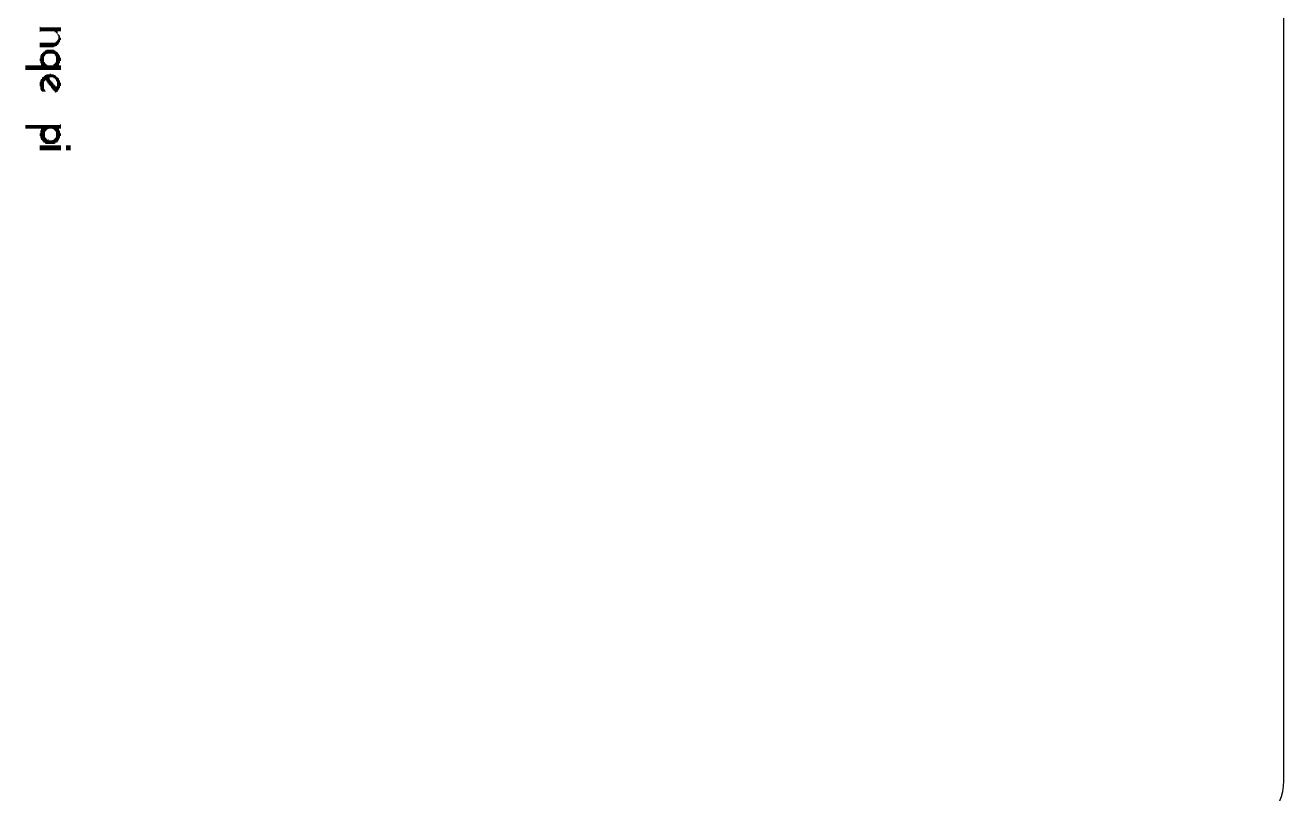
# Model space of a CAD drawing. Extents: x 0 to 107, y 0 to 124.
# Drawn here: x 53.36 to 99.97, y 61.64 to 90.11 of the extents above; entities that cross this region are included whole.
import ezdxf

# ---------------------------------------------------------------- set-up
doc = ezdxf.new("R2010")
doc.units = 0
doc.layers.add('BG_OUTLINE', color=254, linetype='CONTINUOUS')
doc.layers.add('BG_SILKSCREEN_TOP', color=3, linetype='CONTINUOUS')

msp = doc.modelspace()

# ---------------------------------------------------------------- linework, layer by layer
at = {"layer": 'BG_OUTLINE'}
msp.add_lwpolyline([(49.982882, 62.123066, 0.414214), (52.014882, 60.091066), (97.933764, 60.091066, 0.414214), (99.965764, 62.123066), (99.965764, 113.070132, 0.414214), (97.933764, 115.102132), (2.032, 115.102132), (2.032, 118.150132, -0.414214), (4.064, 120.182132), (95.901764, 120.182132, -0.414214), (97.933764, 118.150132), (97.933764, 115.102132)], format="xyb", dxfattribs=at)
at = {"layer": 'BG_SILKSCREEN_TOP', "const_width": 0.017272}
for points in [[(53.908452, 90.045286), (53.908452, 89.854278)], [(53.925978, 90.028014), (53.925978, 89.87155)], [(53.94325, 90.028014), (53.94325, 89.87155)], [(53.960522, 90.028014), (53.960522, 89.87155)], [(53.978048, 90.028014), (53.978048, 89.87155)], [(53.99532, 90.028014), (53.99532, 89.87155)], [(54.012846, 90.028014), (54.012846, 89.87155)], [(54.030118, 90.028014), (54.030118, 89.87155)], [(54.04739, 90.028014), (54.04739, 89.87155)], [(54.064916, 90.028014), (54.064916, 89.87155)], [(54.082188, 90.028014), (54.082188, 89.87155)], [(54.099714, 90.028014), (54.099714, 89.87155)], [(54.116986, 90.028014), (54.116986, 89.87155)], [(54.134258, 90.028014), (54.134258, 89.87155)], [(54.151784, 90.028014), (54.151784, 89.87155)], [(54.169056, 90.028014), (54.169056, 89.87155)], [(54.186582, 90.028014), (54.186582, 89.87155)], [(54.203854, 90.028014), (54.203854, 89.87155)], [(54.221126, 90.028014), (54.221126, 89.87155)], [(54.238652, 90.028014), (54.238652, 89.87155)], [(54.255924, 90.028014), (54.255924, 89.87155)], [(54.27345, 90.028014), (54.27345, 89.87155)], [(54.290722, 90.028014), (54.290722, 89.87155)], [(54.307994, 90.028014), (54.307994, 89.87155)], [(54.32552, 90.028014), (54.32552, 89.87155)], [(54.342792, 90.028014), (54.342792, 89.87155)], [(54.360318, 90.028014), (54.360318, 89.87155)], [(54.37759, 90.028014), (54.37759, 89.87155)], [(54.394862, 90.028014), (54.394862, 89.87155)], [(54.412388, 90.028014), (54.412388, 89.87155)], [(54.42966, 90.028014), (54.42966, 89.87155)], [(54.447186, 90.028014), (54.447186, 89.87155)], [(54.464458, 90.028014), (54.464458, 89.836752)], [(54.48173, 90.028014), (54.48173, 89.836752)], [(54.499256, 90.028014), (54.499256, 89.836752)], [(54.516528, 90.028014), (54.516528, 89.802208)], [(54.534054, 90.028014), (54.534054, 89.802208)], [(54.551326, 90.028014), (54.551326, 89.76741)], [(54.568598, 90.028014), (54.568598, 89.87155)], [(54.586124, 90.028014), (54.586124, 89.87155)], [(54.603396, 90.028014), (54.603396, 89.87155)], [(54.620922, 90.028014), (54.620922, 89.87155)], [(54.638194, 90.028014), (54.638194, 89.87155)], [(54.655466, 90.028014), (54.655466, 89.87155)], [(54.672992, 90.028014), (54.672992, 89.87155)], [(54.499256, 89.48928), (54.499256, 89.33307)], [(54.516528, 89.506806), (54.516528, 89.33307)], [(54.534054, 89.506806), (54.534054, 89.33307)], [(54.551326, 89.541604), (54.551326, 89.367614)], [(54.568598, 89.784682), (54.568598, 89.71534)], [(54.568598, 89.576148), (54.568598, 89.38514)], [(54.586124, 89.784682), (54.586124, 89.71534)], [(54.586124, 89.576148), (54.586124, 89.38514)], [(54.603396, 89.76741), (54.603396, 89.419938)], [(54.620922, 89.732612), (54.620922, 89.472008)], [(54.638194, 89.732612), (54.638194, 89.472008)], [(54.655466, 89.645744), (54.655466, 89.541604)], [(54.672992, 89.645744), (54.672992, 89.558876)], [(53.908452, 89.454482), (53.908452, 89.280746)], [(53.925978, 89.454482), (53.925978, 89.280746)], [(53.94325, 89.454482), (53.94325, 89.280746)], [(53.960522, 89.454482), (53.960522, 89.280746)], [(53.960522, 89.037668), (53.960522, 88.446864)], [(53.978048, 89.454482), (53.978048, 89.280746)], [(53.978048, 89.037668), (53.978048, 88.446864)], [(53.99532, 89.454482), (53.99532, 89.280746)], [(53.99532, 89.072466), (53.99532, 88.446864)], [(54.012846, 89.454482), (54.012846, 89.280746)], [(54.012846, 89.089738), (54.012846, 88.446864)], [(54.030118, 89.454482), (54.030118, 89.280746)], [(54.030118, 89.089738), (54.030118, 88.446864)], [(54.04739, 89.454482), (54.04739, 89.280746)], [(54.04739, 89.124536), (54.04739, 88.446864)], [(54.064916, 89.454482), (54.064916, 89.280746)], [(54.064916, 89.141808), (54.064916, 88.9508)], [(54.082188, 89.454482), (54.082188, 89.280746)], [(54.082188, 89.141808), (54.082188, 88.9508)], [(54.099714, 89.454482), (54.099714, 89.280746)], [(54.099714, 89.176606), (54.099714, 88.985598)], [(54.116986, 89.454482), (54.116986, 89.280746)], [(54.116986, 89.176606), (54.116986, 89.00287)], [(54.134258, 89.454482), (54.134258, 89.280746)], [(54.134258, 89.176606), (54.134258, 89.037668)], [(54.151784, 89.454482), (54.151784, 89.280746)], [(54.151784, 89.193878), (54.151784, 89.037668)], [(54.169056, 89.454482), (54.169056, 89.280746)], [(54.169056, 89.193878), (54.169056, 89.037668)], [(54.186582, 89.454482), (54.186582, 89.280746)], [(54.186582, 89.193878), (54.186582, 89.05494)], [(54.203854, 89.454482), (54.203854, 89.280746)], [(54.203854, 89.193878), (54.203854, 89.05494)], [(54.221126, 89.454482), (54.221126, 89.280746)], [(54.221126, 89.193878), (54.221126, 89.05494)], [(54.238652, 89.454482), (54.238652, 89.280746)], [(54.238652, 89.193878), (54.238652, 89.05494)], [(54.255924, 89.454482), (54.255924, 89.280746)], [(54.255924, 89.193878), (54.255924, 89.05494)], [(54.27345, 89.454482), (54.27345, 89.280746)], [(54.27345, 89.193878), (54.27345, 89.05494)], [(54.290722, 89.454482), (54.290722, 89.280746)], [(54.290722, 89.193878), (54.290722, 89.05494)], [(54.307994, 89.454482), (54.307994, 89.280746)], [(54.307994, 89.193878), (54.307994, 89.05494)], [(54.32552, 89.454482), (54.32552, 89.280746)], [(54.32552, 89.193878), (54.32552, 89.05494)], [(54.342792, 89.454482), (54.342792, 89.280746)], [(54.342792, 89.193878), (54.342792, 89.05494)], [(54.360318, 89.454482), (54.360318, 89.280746)], [(54.360318, 89.193878), (54.360318, 89.05494)], [(54.37759, 89.454482), (54.37759, 89.280746)], [(54.37759, 89.193878), (54.37759, 89.05494)], [(54.394862, 89.454482), (54.394862, 89.280746)], [(54.394862, 89.193878), (54.394862, 89.05494)], [(54.412388, 89.454482), (54.412388, 89.280746)], [(54.412388, 89.211404), (54.412388, 89.037668)], [(54.42966, 89.454482), (54.42966, 89.315544)], [(54.42966, 89.176606), (54.42966, 89.037668)], [(54.447186, 89.454482), (54.447186, 89.315544)], [(54.447186, 89.176606), (54.447186, 89.037668)], [(54.464458, 89.454482), (54.464458, 89.315544)], [(54.464458, 89.176606), (54.464458, 88.985598)], [(54.48173, 89.472008), (54.48173, 89.33307)], [(54.48173, 89.141808), (54.48173, 88.9508)], [(54.499256, 89.141808), (54.499256, 88.9508)], [(54.516528, 89.124536), (54.516528, 88.446864)], [(54.534054, 89.124536), (54.534054, 88.446864)], [(54.551326, 89.10701), (54.551326, 88.446864)], [(54.568598, 89.072466), (54.568598, 88.446864)], [(54.586124, 89.072466), (54.586124, 88.446864)], [(54.603396, 89.037668), (54.603396, 88.446864)], [(53.369972, 88.6206), (53.369972, 88.446864)], [(53.387244, 88.6206), (53.387244, 88.446864)], [(53.404516, 88.6206), (53.404516, 88.446864)], [(53.422042, 88.6206), (53.422042, 88.446864)], [(53.439314, 88.6206), (53.439314, 88.446864)], [(53.45684, 88.6206), (53.45684, 88.446864)], [(53.474112, 88.6206), (53.474112, 88.446864)], [(53.491384, 88.6206), (53.491384, 88.446864)], [(53.50891, 88.6206), (53.50891, 88.446864)], [(53.526182, 88.6206), (53.526182, 88.446864)], [(53.543708, 88.6206), (53.543708, 88.446864)], [(53.56098, 88.6206), (53.56098, 88.446864)], [(53.578252, 88.6206), (53.578252, 88.446864)], [(53.595778, 88.6206), (53.595778, 88.446864)], [(53.61305, 88.6206), (53.61305, 88.446864)], [(53.630576, 88.6206), (53.630576, 88.446864)], [(53.647848, 88.6206), (53.647848, 88.446864)], [(53.66512, 88.6206), (53.66512, 88.446864)], [(53.682646, 88.6206), (53.682646, 88.446864)], [(53.699918, 88.6206), (53.699918, 88.446864)], [(53.717444, 88.6206), (53.717444, 88.446864)], [(53.734716, 88.6206), (53.734716, 88.446864)], [(53.751988, 88.6206), (53.751988, 88.446864)], [(53.769514, 88.6206), (53.769514, 88.446864)], [(53.786786, 88.6206), (53.786786, 88.446864)], [(53.804312, 88.6206), (53.804312, 88.446864)], [(53.821584, 88.6206), (53.821584, 88.446864)], [(53.83911, 88.6206), (53.83911, 88.446864)], [(53.856382, 88.6206), (53.856382, 88.446864)], [(53.873654, 88.6206), (53.873654, 88.446864)], [(53.89118, 88.6206), (53.89118, 88.446864)], [(53.908452, 88.881204), (53.908452, 88.777064)], [(53.908452, 88.6206), (53.908452, 88.446864)], [(53.925978, 88.985598), (53.925978, 88.690196)], [(53.925978, 88.6206), (53.925978, 88.446864)], [(53.94325, 88.985598), (53.94325, 88.690196)], [(53.94325, 88.6206), (53.94325, 88.446864)], [(54.064916, 88.724994), (54.064916, 88.446864)], [(54.082188, 88.742266), (54.082188, 88.446864)], [(54.099714, 88.707468), (54.099714, 88.446864)], [(54.116986, 88.690196), (54.116986, 88.446864)], [(54.134258, 88.67267), (54.134258, 88.446864)], [(54.151784, 88.638126), (54.151784, 88.446864)], [(54.169056, 88.638126), (54.169056, 88.446864)], [(54.186582, 88.6206), (54.186582, 88.446864)], [(54.203854, 88.6206), (54.203854, 88.446864)], [(54.221126, 88.6206), (54.221126, 88.446864)], [(54.238652, 88.6206), (54.238652, 88.446864)], [(54.255924, 88.6206), (54.255924, 88.446864)], [(54.27345, 88.6206), (54.27345, 88.446864)], [(54.290722, 88.6206), (54.290722, 88.446864)], [(54.307994, 88.6206), (54.307994, 88.446864)], [(54.32552, 88.6206), (54.32552, 88.446864)], [(54.342792, 88.6206), (54.342792, 88.446864)], [(54.360318, 88.6206), (54.360318, 88.446864)], [(54.37759, 88.6206), (54.37759, 88.446864)], [(54.394862, 88.6206), (54.394862, 88.446864)], [(54.412388, 88.655398), (54.412388, 88.446864)], [(54.42966, 88.67267), (54.42966, 88.446864)], [(54.447186, 88.67267), (54.447186, 88.446864)], [(54.464458, 88.707468), (54.464458, 88.446864)], [(54.48173, 88.724994), (54.48173, 88.446864)], [(54.499256, 88.742266), (54.499256, 88.446864)], [(54.620922, 88.985598), (54.620922, 88.690196)], [(54.620922, 88.6206), (54.620922, 88.446864)], [(54.638194, 88.985598), (54.638194, 88.690196)], [(54.638194, 88.6206), (54.638194, 88.446864)], [(54.655466, 88.89873), (54.655466, 88.777064)], [(54.655466, 88.6206), (54.655466, 88.446864)], [(54.672992, 88.89873), (54.672992, 88.777064)], [(54.672992, 88.6206), (54.672992, 88.446864)], [(53.94325, 88.08212), (53.94325, 87.717122)], [(53.960522, 88.116664), (53.960522, 87.665052)], [(53.978048, 88.116664), (53.978048, 87.665052)], [(53.99532, 88.168988), (53.99532, 87.64778)], [(54.012846, 88.18626), (54.012846, 87.64778)], [(54.030118, 88.18626), (54.030118, 87.64778)], [(54.04739, 88.203532), (54.04739, 87.64778)], [(54.064916, 88.221058), (54.064916, 88.029796)], [(54.082188, 88.23833), (54.082188, 88.029796)], [(54.099714, 88.255856), (54.099714, 88.064594)], [(54.116986, 88.255856), (54.116986, 88.064594)], [(54.134258, 88.255856), (54.134258, 88.064594)], [(54.151784, 88.2904), (54.151784, 88.012524)], [(54.169056, 88.2904), (54.169056, 88.012524)], [(54.186582, 88.2904), (54.186582, 87.960454)], [(54.203854, 88.2904), (54.203854, 87.942928)], [(54.221126, 88.2904), (54.221126, 87.942928)], [(54.238652, 88.2904), (54.238652, 87.890858)], [(54.255924, 88.2904), (54.255924, 87.890858)], [(54.27345, 88.307926), (54.27345, 88.168988)], [(54.27345, 88.099392), (54.27345, 87.85606)], [(54.290722, 88.307926), (54.290722, 88.168988)], [(54.307994, 88.307926), (54.307994, 88.168988)], [(54.32552, 88.2904), (54.32552, 88.168988)], [(54.342792, 88.2904), (54.342792, 88.168988)], [(54.360318, 88.2904), (54.360318, 88.168988)], [(54.37759, 88.2904), (54.37759, 88.168988)], [(54.394862, 88.2904), (54.394862, 88.168988)], [(54.412388, 88.2904), (54.412388, 88.13419)], [(54.42966, 88.255856), (54.42966, 88.151462)], [(54.447186, 88.255856), (54.447186, 88.13419)], [(54.464458, 88.255856), (54.464458, 88.116664)], [(54.48173, 88.23833), (54.48173, 88.08212)], [(54.499256, 88.23833), (54.499256, 88.08212)], [(54.516528, 88.203532), (54.516528, 88.029796)], [(54.534054, 88.203532), (54.534054, 88.029796)], [(54.551326, 88.18626), (54.551326, 87.630254)], [(54.568598, 88.151462), (54.568598, 87.682324)], [(54.586124, 88.151462), (54.586124, 87.682324)], [(54.603396, 88.13419), (54.603396, 87.717122)], [(53.908452, 87.995252), (53.908452, 87.838788)], [(53.925978, 88.064594), (53.925978, 87.717122)], [(54.064916, 87.734648), (54.064916, 87.64778)], [(54.082188, 87.734648), (54.082188, 87.64778)], [(54.099714, 87.682324), (54.099714, 87.64778)], [(54.116986, 87.682324), (54.116986, 87.64778)], [(54.290722, 88.064594), (54.290722, 87.838788)], [(54.307994, 88.064594), (54.307994, 87.838788)], [(54.32552, 88.047322), (54.32552, 87.786718)], [(54.342792, 88.012524), (54.342792, 87.769192)], [(54.360318, 88.012524), (54.360318, 87.75192)], [(54.37759, 87.977726), (54.37759, 87.717122)], [(54.394862, 87.960454), (54.394862, 87.717122)], [(54.412388, 87.925656), (54.412388, 87.682324)], [(54.42966, 87.908384), (54.42966, 87.665052)], [(54.447186, 87.908384), (54.447186, 87.665052)], [(54.464458, 87.873586), (54.464458, 87.612982)], [(54.48173, 87.838788), (54.48173, 87.595456)], [(54.499256, 87.838788), (54.499256, 87.612982)], [(54.516528, 87.838788), (54.516528, 87.612982)], [(54.534054, 87.838788), (54.534054, 87.64778)], [(54.620922, 88.064594), (54.620922, 87.769192)], [(54.638194, 88.064594), (54.638194, 87.769192)], [(54.655466, 87.977726), (54.655466, 87.85606)], [(54.672992, 87.977726), (54.672992, 87.85606)], [(53.369972, 86.414102), (53.369972, 86.275164)], [(53.387244, 86.414102), (53.387244, 86.275164)], [(53.404516, 86.414102), (53.404516, 86.275164)], [(53.422042, 86.414102), (53.422042, 86.275164)], [(53.439314, 86.414102), (53.439314, 86.275164)], [(53.45684, 86.414102), (53.45684, 86.275164)], [(53.474112, 86.414102), (53.474112, 86.275164)], [(53.491384, 86.414102), (53.491384, 86.275164)], [(53.50891, 86.414102), (53.50891, 86.275164)], [(53.526182, 86.414102), (53.526182, 86.275164)], [(53.543708, 86.414102), (53.543708, 86.275164)], [(53.56098, 86.414102), (53.56098, 86.275164)], [(53.578252, 86.414102), (53.578252, 86.275164)], [(53.595778, 86.414102), (53.595778, 86.275164)], [(53.61305, 86.414102), (53.61305, 86.275164)], [(53.630576, 86.414102), (53.630576, 86.275164)], [(53.647848, 86.414102), (53.647848, 86.275164)], [(53.66512, 86.414102), (53.66512, 86.275164)], [(53.682646, 86.414102), (53.682646, 86.275164)], [(53.699918, 86.414102), (53.699918, 86.275164)], [(53.717444, 86.414102), (53.717444, 86.275164)], [(53.734716, 86.414102), (53.734716, 86.275164)], [(53.751988, 86.414102), (53.751988, 86.275164)], [(53.769514, 86.414102), (53.769514, 86.275164)], [(53.786786, 86.414102), (53.786786, 86.275164)], [(53.804312, 86.414102), (53.804312, 86.275164)], [(53.821584, 86.414102), (53.821584, 86.275164)], [(53.83911, 86.414102), (53.83911, 86.275164)], [(53.856382, 86.414102), (53.856382, 86.275164)], [(53.873654, 86.414102), (53.873654, 86.275164)], [(53.89118, 86.414102), (53.89118, 86.275164)], [(53.908452, 86.414102), (53.908452, 86.275164)], [(53.925978, 86.414102), (53.925978, 86.275164)], [(53.94325, 86.414102), (53.94325, 86.275164)], [(53.960522, 86.414102), (53.960522, 85.858096)], [(53.978048, 86.414102), (53.978048, 85.858096)], [(53.99532, 86.414102), (53.99532, 85.823298)], [(54.012846, 86.414102), (54.012846, 85.7885)], [(54.030118, 86.414102), (54.030118, 85.7885)], [(54.04739, 86.414102), (54.04739, 85.753956)], [(54.064916, 86.414102), (54.064916, 85.753956)], [(54.082188, 86.414102), (54.082188, 85.753956)], [(54.099714, 86.414102), (54.099714, 86.153498)], [(54.116986, 86.414102), (54.116986, 86.17077)], [(54.134258, 86.414102), (54.134258, 86.188296)], [(54.151784, 86.414102), (54.151784, 86.22284)], [(54.169056, 86.414102), (54.169056, 86.22284)], [(54.186582, 86.414102), (54.186582, 86.257638)], [(54.203854, 86.414102), (54.203854, 86.257638)], [(54.221126, 86.414102), (54.221126, 86.257638)], [(54.238652, 86.414102), (54.238652, 86.275164)], [(54.255924, 86.414102), (54.255924, 86.275164)], [(54.27345, 86.414102), (54.27345, 86.275164)], [(54.290722, 86.414102), (54.290722, 86.275164)], [(54.307994, 86.414102), (54.307994, 86.275164)], [(54.32552, 86.414102), (54.32552, 86.275164)], [(54.342792, 86.414102), (54.342792, 86.275164)], [(54.360318, 86.414102), (54.360318, 86.275164)], [(54.37759, 86.414102), (54.37759, 86.257638)], [(54.394862, 86.414102), (54.394862, 86.257638)], [(54.412388, 86.414102), (54.412388, 86.257638)], [(54.42966, 86.414102), (54.42966, 86.22284)], [(54.447186, 86.414102), (54.447186, 86.22284)], [(54.464458, 86.414102), (54.464458, 86.188296)], [(54.48173, 86.414102), (54.48173, 86.17077)], [(54.499256, 86.414102), (54.499256, 86.153498)], [(54.516528, 86.414102), (54.516528, 85.753956)], [(54.534054, 86.414102), (54.534054, 85.7885)], [(54.551326, 86.414102), (54.551326, 85.771228)], [(54.568598, 86.414102), (54.568598, 85.806026)], [(54.586124, 86.414102), (54.586124, 85.806026)], [(54.603396, 86.414102), (54.603396, 85.858096)], [(54.620922, 86.414102), (54.620922, 86.275164)], [(54.638194, 86.414102), (54.638194, 86.275164)], [(54.655466, 86.431374), (54.655466, 86.275164)], [(54.672992, 86.431374), (54.672992, 86.275164)], [(53.908452, 86.101428), (53.908452, 85.997034)], [(53.925978, 86.205568), (53.925978, 85.910166)], [(53.94325, 86.205568), (53.94325, 85.910166)], [(54.099714, 85.962236), (54.099714, 85.719158)], [(54.116986, 85.944964), (54.116986, 85.719158)], [(54.134258, 85.927692), (54.134258, 85.701632)], [(54.151784, 85.892894), (54.151784, 85.701632)], [(54.169056, 85.892894), (54.169056, 85.701632)], [(54.186582, 85.858096), (54.186582, 85.701632)], [(54.203854, 85.858096), (54.203854, 85.701632)], [(54.221126, 85.875368), (54.221126, 85.701632)], [(54.238652, 85.840824), (54.238652, 85.701632)], [(54.255924, 85.840824), (54.255924, 85.701632)], [(54.27345, 85.840824), (54.27345, 85.701632)], [(54.290722, 85.840824), (54.290722, 85.701632)], [(54.307994, 85.840824), (54.307994, 85.701632)], [(54.32552, 85.840824), (54.32552, 85.701632)], [(54.342792, 85.840824), (54.342792, 85.701632)], [(54.360318, 85.840824), (54.360318, 85.701632)], [(54.37759, 85.858096), (54.37759, 85.701632)], [(54.394862, 85.858096), (54.394862, 85.701632)], [(54.412388, 85.858096), (54.412388, 85.701632)], [(54.42966, 85.892894), (54.42966, 85.701632)], [(54.447186, 85.892894), (54.447186, 85.701632)], [(54.464458, 85.927692), (54.464458, 85.719158)], [(54.48173, 85.944964), (54.48173, 85.753956)], [(54.499256, 85.962236), (54.499256, 85.753956)], [(54.534054, 85.771228), (54.534054, 85.753956)], [(54.620922, 86.188296), (54.620922, 85.910166)], [(54.638194, 86.205568), (54.638194, 85.910166)], [(54.655466, 86.1187), (54.655466, 85.997034)], [(54.672992, 86.101428), (54.672992, 85.997034)], [(53.908452, 85.649562), (53.908452, 85.475826)], [(53.925978, 85.649562), (53.925978, 85.475826)], [(53.94325, 85.649562), (53.94325, 85.475826)], [(53.960522, 85.649562), (53.960522, 85.475826)], [(53.978048, 85.649562), (53.978048, 85.475826)], [(53.99532, 85.649562), (53.99532, 85.475826)], [(54.012846, 85.649562), (54.012846, 85.475826)], [(54.030118, 85.649562), (54.030118, 85.475826)], [(54.04739, 85.649562), (54.04739, 85.475826)], [(54.064916, 85.649562), (54.064916, 85.475826)], [(54.082188, 85.649562), (54.082188, 85.475826)], [(54.099714, 85.649562), (54.099714, 85.475826)], [(54.116986, 85.649562), (54.116986, 85.475826)], [(54.134258, 85.649562), (54.134258, 85.475826)], [(54.151784, 85.649562), (54.151784, 85.475826)], [(54.169056, 85.649562), (54.169056, 85.475826)], [(54.186582, 85.649562), (54.186582, 85.475826)], [(54.203854, 85.649562), (54.203854, 85.475826)], [(54.221126, 85.649562), (54.221126, 85.475826)], [(54.238652, 85.649562), (54.238652, 85.475826)], [(54.255924, 85.649562), (54.255924, 85.475826)], [(54.27345, 85.649562), (54.27345, 85.475826)], [(54.290722, 85.649562), (54.290722, 85.475826)], [(54.307994, 85.649562), (54.307994, 85.475826)], [(54.32552, 85.649562), (54.32552, 85.475826)], [(54.342792, 85.649562), (54.342792, 85.475826)], [(54.360318, 85.649562), (54.360318, 85.475826)], [(54.37759, 85.649562), (54.37759, 85.475826)], [(54.394862, 85.649562), (54.394862, 85.475826)], [(54.412388, 85.649562), (54.412388, 85.475826)], [(54.42966, 85.649562), (54.42966, 85.475826)], [(54.447186, 85.649562), (54.447186, 85.475826)], [(54.464458, 85.649562), (54.464458, 85.475826)], [(54.48173, 85.649562), (54.48173, 85.475826)], [(54.499256, 85.649562), (54.499256, 85.475826)], [(54.516528, 85.649562), (54.516528, 85.475826)], [(54.534054, 85.649562), (54.534054, 85.475826)], [(54.551326, 85.649562), (54.551326, 85.475826)], [(54.568598, 85.649562), (54.568598, 85.475826)], [(54.586124, 85.649562), (54.586124, 85.475826)], [(54.603396, 85.649562), (54.603396, 85.475826)], [(54.620922, 85.649562), (54.620922, 85.475826)], [(54.638194, 85.649562), (54.638194, 85.475826)], [(54.655466, 85.649562), (54.655466, 85.475826)], [(54.672992, 85.649562), (54.672992, 85.475826)], [(54.881272, 85.649562), (54.881272, 85.475826)], [(54.898798, 85.649562), (54.898798, 85.475826)], [(54.91607, 85.649562), (54.91607, 85.475826)], [(54.933342, 85.649562), (54.933342, 85.475826)], [(54.950868, 85.649562), (54.950868, 85.475826)], [(54.96814, 85.649562), (54.96814, 85.475826)], [(54.985666, 85.649562), (54.985666, 85.475826)], [(55.002938, 85.649562), (55.002938, 85.475826)], [(55.02021, 85.649562), (55.02021, 85.475826)], [(55.037736, 85.649562), (55.037736, 85.475826)]]:
    msp.add_lwpolyline(points, dxfattribs=at)

doc.saveas('drawing.dxf')
